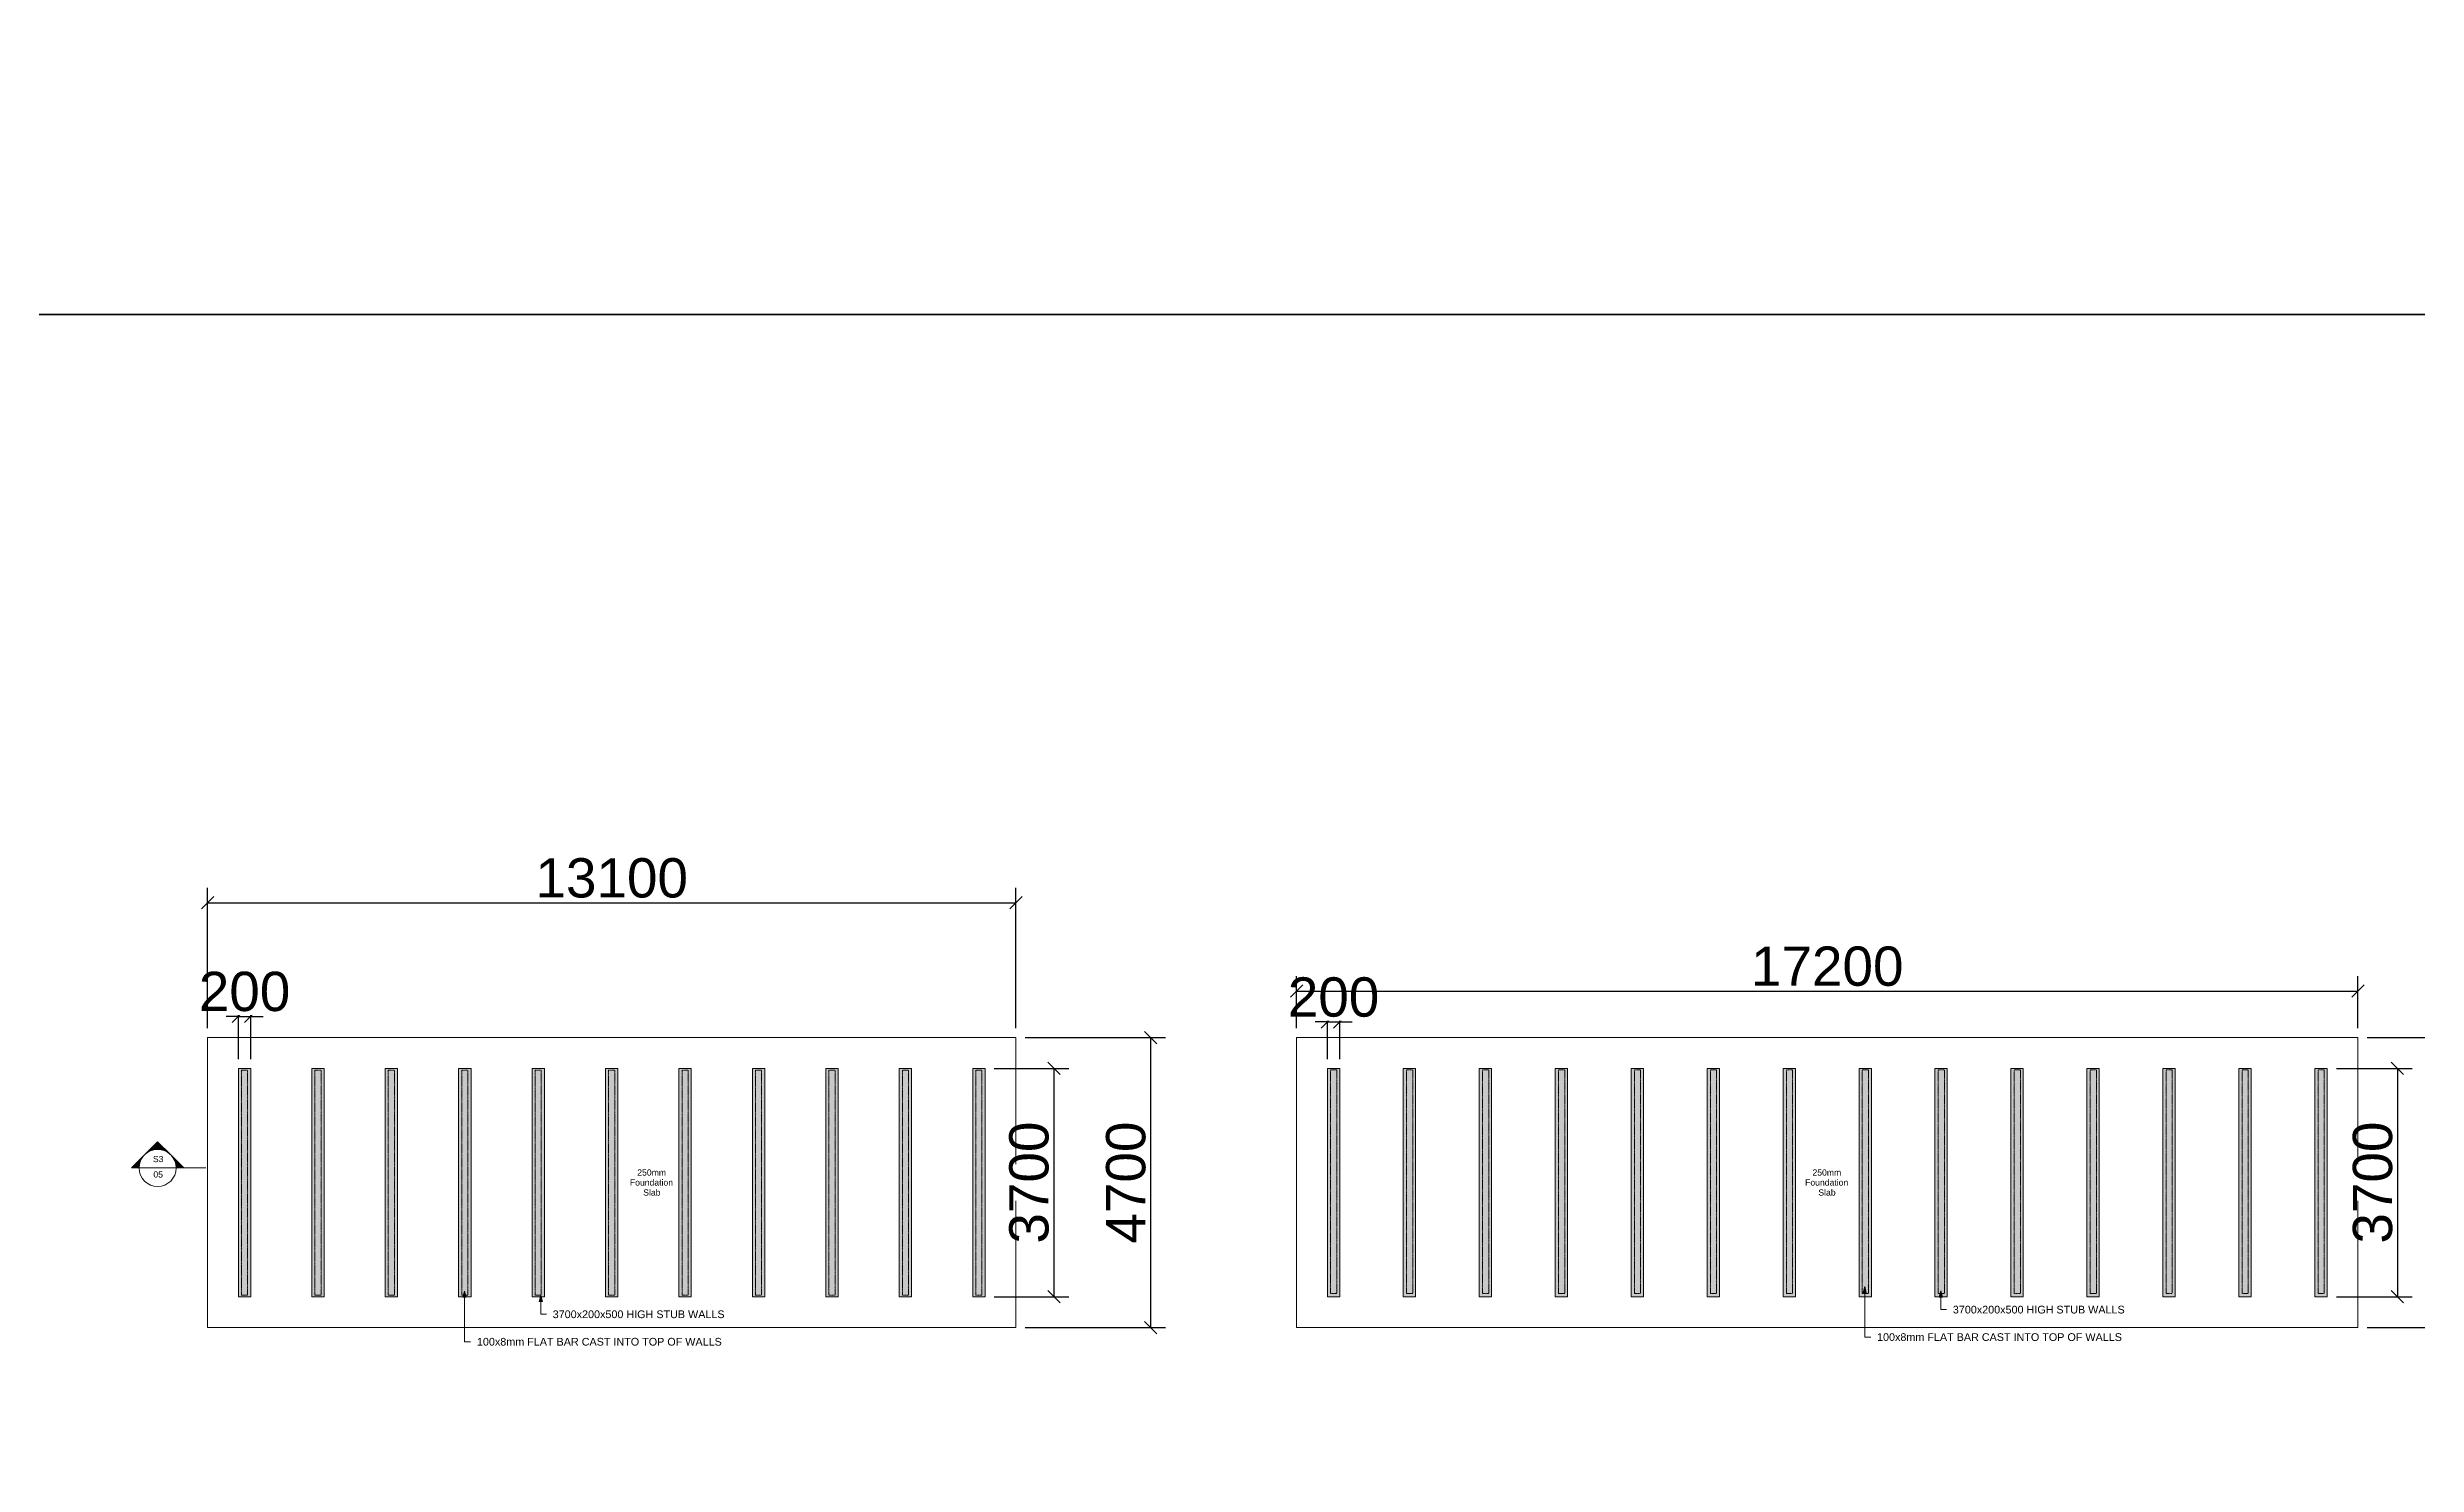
# Model space of a CAD drawing. Header units: millimetres. Extents: x 14826 to 891005, y -311366 to 56117.
# Drawn here: x 252532 to 290925, y -242463 to -219495 of the extents above; entities that cross this region are included whole.
import ezdxf

# ---------------------------------------------------------------- set-up
doc = ezdxf.new("R2010")
doc.units = ezdxf.units.MM
doc.linetypes.add('Dash', pattern=[6.35, 3.175, -3.175])
doc.linetypes.add('Hidden', pattern=[7.14375, 4.7625, -2.38125])
for name, color, linetype, lineweight in [('A-ANNO-DIMS', 7, 'Continuous', 9), ('A-DETL-HDLN', 7, 'Hidden', 9), ('G-ANNO-SYMB', 7, 'Continuous', 9), ('G-ANNO-TEXT', 7, 'Continuous', 9), ('S-COLS', 7, 'Continuous', 9), ('S-FNDN', 7, 'Continuous', 9), ('S-FNDN-IDEN', 7, 'Continuous', 9)]:
    doc.layers.add(name, color=color, linetype=linetype, lineweight=lineweight)
doc.styles.add('Arial', font='arial.ttf', dxfattribs={"height": 636.361708})
doc.styles.add('Arial_1', font='arial.ttf', dxfattribs={"height": 636.4})
doc.dimstyles.new('Greene_Arch_tick_-_2_5mm_Arial', dxfattribs={"dimscale": 304.8, "dimtxt": 255.06485, "dimasz": 0.656168, "dimexe": 0.787402, "dimexo": 0.492126, "dimgap": 0.246063, "dimtad": 1, "dimdec": 0, "dimzin": 0, "dimdsep": 46, "dimtxsty": 'Arial', "dimblk1": 'OBLIQUE', "dimblk2": 'OBLIQUE', "dimsah": 1, "dimcen": 0.09, "dimazin": 0, "dimtfac": 1, "dimtdec": 4, "dimtix": 1, "dimtmove": 0, "dimatfit": 3, "dimfxl": 1, "dimtvp": 1, "dimtfill": 1, "dimtolj": 1, "dimtzin": 0, "dimarcsym": 2})

# ---------------------------------------------------------------- blocks, each defined once
blk = doc.blocks.new('Concrete-Rectangular-Column - 3700X200-332790-OZONE CONTACT')
at = {"layer": 'S-COLS', "linetype": 'Dash', "true_color": 0xc0c0c0}
blk.add_hatch(color=9, dxfattribs=at).paths.add_polyline_path([(-1850, -100), (1850, -100), (1850, 100), (-1850, 100)])
at = {"layer": 'S-COLS'}
for p, q in [((1850, 100), (-1850, 100)), ((-1850, 100), (-1850, -100)), ((1850, -100), (1850, 100)), ((-1850, -100), (1850, -100))]:
    blk.add_line(p, q, dxfattribs=at)
blk = doc.blocks.new('Concrete-Rectangular-Column - 3700X200-332790-CWT')
at = {"layer": 'S-COLS', "linetype": 'Dash', "true_color": 0xc0c0c0}
blk.add_hatch(color=9, dxfattribs=at).paths.add_polyline_path([(-1850, -100), (1850, -100), (1850, 100), (-1850, 100)])
at = {"layer": 'S-COLS'}
for p, q in [((1850, 100), (-1850, 100)), ((-1850, 100), (-1850, -100)), ((1850, -100), (1850, 100)), ((-1850, -100), (1850, -100))]:
    blk.add_line(p, q, dxfattribs=at)
blk = doc.blocks.new('_Oblique')
at = {"color": 0, "linetype": 'ByBlock', "lineweight": -2}
blk.add_line((-0.5, -0.5), (0.5, 0.5), dxfattribs=at)
blk = doc.blocks.new('*D423')
at = {"layer": 'A-ANNO-DIMS', "color": 0, "lineweight": -2, "transparency": 16777216}
for p, q in [((268376, -235542), (270650, -235542)), ((270410, -235542), (270410, -240242)), ((268376, -240242), (270650, -240242))]:
    blk.add_line(p, q, dxfattribs=at)
at = {"layer": 'Defpoints', "color": 0, "transparency": 16777216}
for p in [(268226, -235542), (268226, -240242), (270410, -240242)]:
    blk.add_point(p, dxfattribs=at)
at = {"layer": 'A-ANNO-DIMS', "color": 0, "lineweight": -2, "transparency": 16777216, "xscale": 200, "yscale": 200, "zscale": 200}
for p, rotation in [((270410, -235542), 90), ((270410, -240242), 270)]:
    blk.add_blockref('_Oblique', p, dxfattribs=dict(at, rotation=rotation))
at = {"layer": 'A-ANNO-DIMS', "color": 0, "transparency": 16777216, "insert": (270010, -237892), "char_height": 636.4, "width": 461.47, "attachment_point": 5, "rotation": 90, "style": 'Arial', "bg_fill": 3, "box_fill_scale": 1.1, "bg_fill_color": 256, "bg_fill_true_color": 13158600, "bg_fill_transparency": 0}
blk.add_mtext('\\A1;4700', dxfattribs=at)
blk = doc.blocks.new('*D424')
at = {"layer": 'A-ANNO-DIMS', "color": 0, "lineweight": -2, "transparency": 16777216}
for p, q in [((267877, -236042), (269082, -236042)), ((268842, -236042), (268842, -239742)), ((267877, -239742), (269082, -239742))]:
    blk.add_line(p, q, dxfattribs=at)
at = {"layer": 'Defpoints', "color": 0, "transparency": 16777216}
for p in [(267727, -236042), (267727, -239742), (268842, -239742)]:
    blk.add_point(p, dxfattribs=at)
at = {"layer": 'A-ANNO-DIMS', "color": 0, "lineweight": -2, "transparency": 16777216, "xscale": 200, "yscale": 200, "zscale": 200}
for p, rotation in [((268842, -236042), 90), ((268842, -239742), 270)]:
    blk.add_blockref('_Oblique', p, dxfattribs=dict(at, rotation=rotation))
at = {"layer": 'A-ANNO-DIMS', "color": 0, "transparency": 16777216, "insert": (268441, -237892), "char_height": 636.4, "width": 461.47, "attachment_point": 5, "rotation": 90, "style": 'Arial', "bg_fill": 3, "box_fill_scale": 1.1, "bg_fill_color": 256, "bg_fill_true_color": 13158600, "bg_fill_transparency": 0}
blk.add_mtext('\\A1;3700', dxfattribs=at)
blk = doc.blocks.new('*D425')
at = {"layer": 'A-ANNO-DIMS', "color": 0, "lineweight": -2, "transparency": 16777216}
for p, q in [((255627, -235892), (255627, -234958)), ((255827, -235892), (255827, -234958)), ((255627, -235198), (255427, -235198)), ((255627, -235198), (255827, -235198)), ((255827, -235198), (256027, -235198))]:
    blk.add_line(p, q, dxfattribs=at)
at = {"layer": 'Defpoints', "color": 0, "transparency": 16777216}
for p in [(255627, -236042), (255827, -236042)]:
    blk.add_point(p, dxfattribs=at)
at = {"layer": 'A-ANNO-DIMS', "color": 0, "lineweight": -2, "transparency": 16777216, "xscale": 200, "yscale": 200, "zscale": 200}
blk.add_blockref('_Oblique', (255627, -235198), dxfattribs=at)
at = {"layer": 'A-ANNO-DIMS', "color": 0, "lineweight": -2, "transparency": 16777216, "xscale": 200, "yscale": 200, "zscale": 200, "rotation": 180}
blk.add_blockref('_Oblique', (255827, -235198), dxfattribs=at)
at = {"layer": 'A-ANNO-DIMS', "color": 0, "transparency": 16777216, "insert": (255727, -234798), "char_height": 636.4, "width": 346.1, "attachment_point": 5, "style": 'Arial', "bg_fill": 3, "box_fill_scale": 1.1, "bg_fill_color": 256, "bg_fill_true_color": 13158600, "bg_fill_transparency": 0}
blk.add_mtext('\\A1;200', dxfattribs=at)
at = {"layer": 'Defpoints', "color": 0, "transparency": 16777216}
blk.add_point((255827, -235198), dxfattribs=at)
blk = doc.blocks.new('*D426')
at = {"layer": 'A-ANNO-DIMS', "color": 0, "lineweight": -2, "transparency": 16777216}
for p, q in [((255127, -235392), (255127, -233118)), ((255127, -233358), (268226, -233358)), ((268226, -235392), (268226, -233118))]:
    blk.add_line(p, q, dxfattribs=at)
at = {"layer": 'Defpoints', "color": 0, "transparency": 16777216}
for p in [(268226, -233358), (255127, -235542), (268226, -235542)]:
    blk.add_point(p, dxfattribs=at)
at = {"layer": 'A-ANNO-DIMS', "color": 0, "lineweight": -2, "transparency": 16777216, "xscale": 200, "yscale": 200, "zscale": 200, "rotation": 180}
blk.add_blockref('_Oblique', (255127, -233358), dxfattribs=at)
at = {"layer": 'A-ANNO-DIMS', "color": 0, "lineweight": -2, "transparency": 16777216, "xscale": 200, "yscale": 200, "zscale": 200}
blk.add_blockref('_Oblique', (268226, -233358), dxfattribs=at)
at = {"layer": 'A-ANNO-DIMS', "color": 0, "transparency": 16777216, "insert": (261677, -232958), "char_height": 636.4, "width": 576.84, "attachment_point": 5, "style": 'Arial', "bg_fill": 3, "box_fill_scale": 1.1, "bg_fill_color": 256, "bg_fill_true_color": 13158600, "bg_fill_transparency": 0}
blk.add_mtext('\\A1;13100', dxfattribs=at)
blk = doc.blocks.new('Section - M_Section Head - Filled-853-OZONE CONTACT')
at = {"layer": 'G-ANNO-SYMB'}
h = blk.add_hatch(color=256, dxfattribs=at)
edge = h.paths.add_edge_path()
edge.add_line((-6, 8.49), (-6, 6))
edge.add_arc((-6, 0), 6, 90, 135)
edge.add_line((-10.24, 4.24), (-6, 8.49))
h = blk.add_hatch(color=256, dxfattribs=at)
edge = h.paths.add_edge_path()
edge.add_line((-6, 8.49), (-1.76, 4.24))
edge.add_arc((-6, 0), 6, 45, 90)
edge.add_line((-6, 6), (-6, 8.49))
h = blk.add_hatch(color=256, dxfattribs=at)
edge = h.paths.add_edge_path()
edge.add_line((-14.49, 0), (-10.24, 4.24))
edge.add_arc((-6, 0), 6, 135, 180)
edge.add_line((-12, 0), (-14.49, 0))
h = blk.add_hatch(color=256, dxfattribs=at)
edge = h.paths.add_edge_path()
edge.add_line((2.49, 0), (0, 0))
edge.add_arc((-6, 0), 6, 360, 405)
edge.add_line((-1.76, 4.24), (2.49, 0))
for p, q in [((-6, 8.49), (-14.49, 0)), ((-6, 8.49), (-10.24, 4.24)), ((-6, 8.49), (2.49, 0)), ((-6, 6), (-6, 8.49)), ((-6, 8.49), (-6, 6)), ((-1.76, 4.24), (-6, 8.49)), ((-10.24, 4.24), (-14.49, 0)), ((-14.49, 0), (-12, 0)), ((2.49, 0), (-1.76, 4.24)), ((0, 0), (2.49, 0)), ((-12, 0), (-14.49, 0)), ((0, 0), (2.49, 0))]:
    blk.add_line(p, q, dxfattribs=at)
for start, end in [(360, 180), (135, 180), (180, 360), (90, 135), (45, 90), (360, 45)]:
    blk.add_arc((-6, 0), 6, start, end, dxfattribs=at)
blk = doc.blocks.new('*D427')
at = {"layer": 'A-ANNO-DIMS', "color": 0, "lineweight": -2, "transparency": 16777216}
for p, q in [((273274, -235288), (273074, -235288)), ((273274, -235892), (273274, -235048)), ((273274, -235288), (273474, -235288)), ((273474, -235892), (273474, -235048)), ((273474, -235288), (273674, -235288))]:
    blk.add_line(p, q, dxfattribs=at)
at = {"layer": 'Defpoints', "color": 0, "transparency": 16777216}
for p in [(273274, -236042), (273474, -236042)]:
    blk.add_point(p, dxfattribs=at)
at = {"layer": 'A-ANNO-DIMS', "color": 0, "lineweight": -2, "transparency": 16777216, "xscale": 200, "yscale": 200, "zscale": 200}
blk.add_blockref('_Oblique', (273274, -235288), dxfattribs=at)
at = {"layer": 'A-ANNO-DIMS', "color": 0, "lineweight": -2, "transparency": 16777216, "xscale": 200, "yscale": 200, "zscale": 200, "rotation": 180}
blk.add_blockref('_Oblique', (273474, -235288), dxfattribs=at)
at = {"layer": 'A-ANNO-DIMS', "color": 0, "transparency": 16777216, "insert": (273374, -234889), "char_height": 636.4, "width": 346.1, "attachment_point": 5, "style": 'Arial', "bg_fill": 3, "box_fill_scale": 1.1, "bg_fill_color": 256, "bg_fill_true_color": 13158600, "bg_fill_transparency": 0}
blk.add_mtext('\\A1;200', dxfattribs=at)
at = {"layer": 'Defpoints', "color": 0, "transparency": 16777216}
blk.add_point((273474, -235288), dxfattribs=at)
blk = doc.blocks.new('*D428')
at = {"layer": 'A-ANNO-DIMS', "color": 0, "lineweight": -2, "transparency": 16777216}
for p, q in [((272774, -235392), (272774, -234548)), ((289974, -235392), (289974, -234548)), ((272774, -234788), (289974, -234788))]:
    blk.add_line(p, q, dxfattribs=at)
at = {"layer": 'Defpoints', "color": 0, "transparency": 16777216}
for p in [(289974, -234788), (272774, -235542), (289974, -235542)]:
    blk.add_point(p, dxfattribs=at)
at = {"layer": 'A-ANNO-DIMS', "color": 0, "lineweight": -2, "transparency": 16777216, "xscale": 200, "yscale": 200, "zscale": 200, "rotation": 180}
blk.add_blockref('_Oblique', (272774, -234788), dxfattribs=at)
at = {"layer": 'A-ANNO-DIMS', "color": 0, "lineweight": -2, "transparency": 16777216, "xscale": 200, "yscale": 200, "zscale": 200}
blk.add_blockref('_Oblique', (289974, -234788), dxfattribs=at)
at = {"layer": 'A-ANNO-DIMS', "color": 0, "transparency": 16777216, "insert": (281374, -234389), "char_height": 636.4, "width": 576.84, "attachment_point": 5, "style": 'Arial', "bg_fill": 3, "box_fill_scale": 1.1, "bg_fill_color": 256, "bg_fill_true_color": 13158600, "bg_fill_transparency": 0}
blk.add_mtext('\\A1;17200', dxfattribs=at)
blk = doc.blocks.new('*D429')
at = {"layer": 'A-ANNO-DIMS', "color": 0, "lineweight": -2, "transparency": 16777216}
for p, q in [((289624, -236042), (290854, -236042)), ((290614, -236042), (290614, -239742)), ((289624, -239742), (290854, -239742))]:
    blk.add_line(p, q, dxfattribs=at)
at = {"layer": 'Defpoints', "color": 0, "transparency": 16777216}
for p in [(289474, -236042), (289474, -239742), (290614, -239742)]:
    blk.add_point(p, dxfattribs=at)
at = {"layer": 'A-ANNO-DIMS', "color": 0, "lineweight": -2, "transparency": 16777216, "xscale": 200, "yscale": 200, "zscale": 200}
for p, rotation in [((290614, -236042), 90), ((290614, -239742), 270)]:
    blk.add_blockref('_Oblique', p, dxfattribs=dict(at, rotation=rotation))
at = {"layer": 'A-ANNO-DIMS', "color": 0, "transparency": 16777216, "insert": (290214, -237892), "char_height": 636.4, "width": 461.47, "attachment_point": 5, "rotation": 90, "style": 'Arial', "bg_fill": 3, "box_fill_scale": 1.1, "bg_fill_color": 256, "bg_fill_true_color": 13158600, "bg_fill_transparency": 0}
blk.add_mtext('\\A1;3700', dxfattribs=at)
blk = doc.blocks.new('*D430')
at = {"layer": 'A-ANNO-DIMS', "color": 0, "lineweight": -2, "transparency": 16777216}
for p, q in [((290124, -235542), (292047, -235542)), ((291807, -235542), (291807, -240242)), ((290124, -240242), (292047, -240242))]:
    blk.add_line(p, q, dxfattribs=at)
at = {"layer": 'Defpoints', "color": 0, "transparency": 16777216}
for p in [(289974, -235542), (289974, -240242), (291807, -240242)]:
    blk.add_point(p, dxfattribs=at)
at = {"layer": 'A-ANNO-DIMS', "color": 0, "lineweight": -2, "transparency": 16777216, "xscale": 200, "yscale": 200, "zscale": 200}
for p, rotation in [((291807, -235542), 90), ((291807, -240242), 270)]:
    blk.add_blockref('_Oblique', p, dxfattribs=dict(at, rotation=rotation))
at = {"layer": 'A-ANNO-DIMS', "color": 0, "transparency": 16777216, "insert": (291407, -237892), "char_height": 636.4, "width": 461.47, "attachment_point": 5, "rotation": 90, "style": 'Arial', "bg_fill": 3, "box_fill_scale": 1.1, "bg_fill_color": 256, "bg_fill_true_color": 13158600, "bg_fill_transparency": 0}
blk.add_mtext('\\A1;4700', dxfattribs=at)

msp = doc.modelspace()

# ---------------------------------------------------------------- hatches: boundary and pattern name
at = {"layer": 'G-ANNO-TEXT'}
for points in [[(259292.18854, -239651.46047), (259265.39362, -239751.46047), (259318.98346, -239751.46047)], [(260528.06864, -239721.81649), (260501.27372, -239821.81649), (260554.86356, -239821.81649)], [(281980.52879, -239576.10511), (281953.73387, -239676.10511), (282007.32371, -239676.10511)], [(283216.40889, -239646.46114), (283189.61397, -239746.46114), (283243.20381, -239746.46114)]]:
    msp.add_hatch(color=256, dxfattribs=at).paths.add_polyline_path(points)

# ---------------------------------------------------------------- linework, layer by layer
at = {"color": 1}
msp.add_lwpolyline([(369879.79872, -136284.53271), (239598.53327, -136284.53271), (239598.53327, -223825.06223), (369879.79872, -223825.06223)], close=True, dxfattribs=at)
at = {"layer": 'A-DETL-HDLN'}
for p, q in [((255676.31476, -236071.44157), (255776.31476, -236071.44157)), ((255676.31476, -239716.44157), (255676.31476, -236071.44157)), ((255776.31476, -236071.44157), (255776.31476, -239716.44157)), ((256866.31476, -236071.44157), (256966.31476, -236071.44157)), ((256866.31476, -239716.44157), (256866.31476, -236071.44157)), ((256966.31476, -236071.44157), (256966.31476, -239716.44157)), ((258056.31476, -236071.44157), (258156.31476, -236071.44157)), ((258056.31476, -239716.44157), (258056.31476, -236071.44157)), ((258156.31476, -236071.44157), (258156.31476, -239716.44157)), ((259246.31476, -236071.44157), (259346.31476, -236071.44157)), ((259246.31476, -239716.44157), (259246.31476, -236071.44157)), ((259346.31476, -236071.44157), (259346.31476, -239716.44157)), ((260436.31476, -236071.44157), (260536.31476, -236071.44157)), ((260436.31476, -239716.44157), (260436.31476, -236071.44157)), ((260536.31476, -236071.44157), (260536.31476, -239716.44157)), ((261626.31476, -236071.44157), (261726.31476, -236071.44157)), ((261626.31476, -239716.44157), (261626.31476, -236071.44157)), ((261726.31476, -236071.44157), (261726.31476, -239716.44157)), ((262816.31476, -236071.44157), (262916.31476, -236071.44157)), ((262816.31476, -239716.44157), (262816.31476, -236071.44157)), ((262916.31476, -236071.44157), (262916.31476, -239716.44157)), ((264006.31476, -236071.44157), (264106.31476, -236071.44157)), ((264006.31476, -239716.44157), (264006.31476, -236071.44157)), ((264106.31476, -236071.44157), (264106.31476, -239716.44157)), ((265196.31476, -236071.44157), (265296.31476, -236071.44157)), ((265196.31476, -239716.44157), (265196.31476, -236071.44157)), ((265296.31476, -236071.44157), (265296.31476, -239716.44157)), ((266386.31476, -236071.44157), (266486.31476, -236071.44157)), ((266386.31476, -239716.44157), (266386.31476, -236071.44157)), ((266486.31476, -236071.44157), (266486.31476, -239716.44157)), ((267576.31476, -236071.44157), (267676.31476, -236071.44157)), ((267576.31476, -239716.44157), (267576.31476, -236071.44157)), ((267676.31476, -236071.44157), (267676.31476, -239716.44157)), ((273327.09993, -236067.29799), (273427.09993, -236067.29799)), ((273327.09993, -239687.29799), (273327.09993, -236067.29799)), ((273427.09993, -236067.29799), (273427.09993, -239687.29799)), ((274557.86916, -236067.29799), (274657.86916, -236067.29799)), ((274557.86916, -239687.29799), (274557.86916, -236067.29799)), ((274657.86916, -236067.29799), (274657.86916, -239687.29799)), ((275788.63839, -236067.29799), (275888.63839, -236067.29799)), ((275788.63839, -239687.29799), (275788.63839, -236067.29799)), ((275888.63839, -236067.29799), (275888.63839, -239687.29799)), ((277019.40762, -236067.29799), (277119.40762, -236067.29799)), ((277019.40762, -239687.29799), (277019.40762, -236067.29799)), ((277119.40762, -236067.29799), (277119.40762, -239687.29799)), ((278250.17686, -236067.29799), (278350.17686, -236067.29799)), ((278250.17686, -239687.29799), (278250.17686, -236067.29799)), ((278350.17686, -236067.29799), (278350.17686, -239687.29799)), ((279480.94609, -236067.29799), (279580.94609, -236067.29799)), ((279480.94609, -239687.29799), (279480.94609, -236067.29799)), ((279580.94609, -236067.29799), (279580.94609, -239687.29799)), ((280711.71532, -236067.29799), (280811.71532, -236067.29799)), ((280711.71532, -239687.29799), (280711.71532, -236067.29799)), ((280811.71532, -236067.29799), (280811.71532, -239687.29799)), ((281942.48455, -236067.29799), (282042.48455, -236067.29799)), ((281942.48455, -239687.29799), (281942.48455, -236067.29799)), ((282042.48455, -236067.29799), (282042.48455, -239687.29799)), ((283173.25378, -236067.29799), (283273.25378, -236067.29799)), ((283173.25378, -239687.29799), (283173.25378, -236067.29799)), ((283273.25378, -236067.29799), (283273.25378, -239687.29799)), ((284404.02301, -236067.29799), (284504.02301, -236067.29799)), ((284404.02301, -239687.29799), (284404.02301, -236067.29799)), ((284504.02301, -236067.29799), (284504.02301, -239687.29799)), ((285634.79224, -236067.29799), (285734.79224, -236067.29799)), ((285634.79224, -239687.29799), (285634.79224, -236067.29799)), ((285734.79224, -236067.29799), (285734.79224, -239687.29799)), ((286865.56147, -236067.29799), (286965.56147, -236067.29799)), ((286865.56147, -239687.29799), (286865.56147, -236067.29799)), ((286965.56147, -236067.29799), (286965.56147, -239687.29799)), ((288096.3307, -236067.29799), (288196.3307, -236067.29799)), ((288096.3307, -239687.29799), (288096.3307, -236067.29799)), ((288196.3307, -236067.29799), (288196.3307, -239687.29799)), ((289327.09993, -236067.29799), (289427.09993, -236067.29799)), ((289327.09993, -239687.29799), (289327.09993, -236067.29799)), ((289427.09993, -236067.29799), (289427.09993, -239687.29799)), ((255776.31476, -239716.44157), (255676.31476, -239716.44157)), ((256966.31476, -239716.44157), (256866.31476, -239716.44157)), ((258156.31476, -239716.44157), (258056.31476, -239716.44157)), ((259346.31476, -239716.44157), (259246.31476, -239716.44157)), ((260536.31476, -239716.44157), (260436.31476, -239716.44157)), ((261726.31476, -239716.44157), (261626.31476, -239716.44157)), ((262916.31476, -239716.44157), (262816.31476, -239716.44157)), ((264106.31476, -239716.44157), (264006.31476, -239716.44157)), ((265296.31476, -239716.44157), (265196.31476, -239716.44157)), ((266486.31476, -239716.44157), (266386.31476, -239716.44157)), ((267676.31476, -239716.44157), (267576.31476, -239716.44157)), ((273427.09993, -239687.29799), (273327.09993, -239687.29799)), ((274657.86916, -239687.29799), (274557.86916, -239687.29799)), ((275888.63839, -239687.29799), (275788.63839, -239687.29799)), ((277119.40762, -239687.29799), (277019.40762, -239687.29799)), ((278350.17686, -239687.29799), (278250.17686, -239687.29799)), ((279580.94609, -239687.29799), (279480.94609, -239687.29799)), ((280811.71532, -239687.29799), (280711.71532, -239687.29799)), ((282042.48455, -239687.29799), (281942.48455, -239687.29799)), ((283273.25378, -239687.29799), (283173.25378, -239687.29799)), ((284504.02301, -239687.29799), (284404.02301, -239687.29799)), ((285734.79224, -239687.29799), (285634.79224, -239687.29799)), ((286965.56147, -239687.29799), (286865.56147, -239687.29799)), ((288196.3307, -239687.29799), (288096.3307, -239687.29799)), ((289427.09993, -239687.29799), (289327.09993, -239687.29799))]:
    msp.add_line(p, q, dxfattribs=at)
at = {"layer": 'G-ANNO-SYMB'}
for p, q in [((254018.69678, -237654.92437), (254618.69678, -237654.92437)), ((254618.69678, -237654.92437), (255098.21536, -237654.92437))]:
    msp.add_line(p, q, dxfattribs=at)
at = {"layer": 'G-ANNO-TEXT'}
for p, q in [((259292.18854, -239651.46047), (259265.39362, -239751.46047)), ((259265.39362, -239751.46047), (259318.98346, -239751.46047)), ((259318.98346, -239751.46047), (259292.18854, -239651.46047)), ((259292.18854, -239651.46047), (259292.18854, -240471.39274)), ((260528.06864, -239721.81649), (260501.27372, -239821.81649)), ((260501.27372, -239821.81649), (260554.86356, -239821.81649)), ((260554.86356, -239821.81649), (260528.06864, -239721.81649)), ((260528.06864, -239721.81649), (260528.06864, -240026.05864)), ((281980.52879, -239576.10511), (281953.73387, -239676.10511)), ((281953.73387, -239676.10511), (282007.32371, -239676.10511)), ((282007.32371, -239676.10511), (281980.52879, -239576.10511)), ((281980.52879, -239576.10511), (281980.52879, -240396.03738)), ((283216.40889, -239646.46114), (283189.61397, -239746.46114)), ((283189.61397, -239746.46114), (283243.20381, -239746.46114)), ((283243.20381, -239746.46114), (283216.40889, -239646.46114)), ((283216.40889, -239646.46114), (283216.40889, -239950.70329)), ((283216.40889, -239950.70329), (283307.4282, -239950.70329)), ((260528.06864, -240026.05864), (260619.08795, -240026.05864)), ((259292.18854, -240471.39274), (259391.04562, -240471.39274)), ((281980.52879, -240396.03738), (282079.38587, -240396.03738))]:
    msp.add_line(p, q, dxfattribs=at)
at = {"layer": 'S-FNDN'}
for p, q in [((268226.31476, -235541.87389), (255126.80322, -235541.87389)), ((255126.80322, -235541.87389), (255126.80322, -240241.87389)), ((268226.31476, -240241.87389), (268226.31476, -235541.87389)), ((289973.62797, -235541.87389), (272773.62797, -235541.87389)), ((272773.62797, -235541.87389), (272773.62797, -240241.87389)), ((289973.62797, -240241.87389), (289973.62797, -235541.87389)), ((255126.80322, -240241.87389), (268226.31476, -240241.87389)), ((272773.62797, -240241.87389), (289973.62797, -240241.87389))]:
    msp.add_line(p, q, dxfattribs=at)

# ---------------------------------------------------------------- block references
at = {"layer": 'G-ANNO-SYMB', "xscale": 49.99999999999998, "yscale": 49.99999999999998, "zscale": 49.99999999999998}
msp.add_blockref('Section - M_Section Head - Filled-853-OZONE CONTACT', (254618.69678, -237654.92437), dxfattribs=at)
at = {"layer": 'S-COLS', "rotation": 89.9999999999999}
for name, p in [('Concrete-Rectangular-Column - 3700X200-332790-OZONE CONTACT', (255726.80322, -237891.87389)), ('Concrete-Rectangular-Column - 3700X200-332790-OZONE CONTACT', (256916.80322, -237891.87389)), ('Concrete-Rectangular-Column - 3700X200-332790-OZONE CONTACT', (258106.80322, -237891.87389)), ('Concrete-Rectangular-Column - 3700X200-332790-OZONE CONTACT', (259296.80322, -237891.87389)), ('Concrete-Rectangular-Column - 3700X200-332790-OZONE CONTACT', (260486.80322, -237891.87389)), ('Concrete-Rectangular-Column - 3700X200-332790-OZONE CONTACT', (261676.80322, -237891.87389)), ('Concrete-Rectangular-Column - 3700X200-332790-OZONE CONTACT', (262866.80322, -237891.87389)), ('Concrete-Rectangular-Column - 3700X200-332790-OZONE CONTACT', (264056.80322, -237891.87389)), ('Concrete-Rectangular-Column - 3700X200-332790-OZONE CONTACT', (265246.80322, -237891.87389)), ('Concrete-Rectangular-Column - 3700X200-332790-OZONE CONTACT', (266436.80322, -237891.87389)), ('Concrete-Rectangular-Column - 3700X200-332790-OZONE CONTACT', (267626.80322, -237891.87389)), ('Concrete-Rectangular-Column - 3700X200-332790-CWT', (273373.62797, -237891.87389)), ('Concrete-Rectangular-Column - 3700X200-332790-CWT', (274604.3972, -237891.87389)), ('Concrete-Rectangular-Column - 3700X200-332790-CWT', (275835.16643, -237891.87389)), ('Concrete-Rectangular-Column - 3700X200-332790-CWT', (277065.93566, -237891.87389)), ('Concrete-Rectangular-Column - 3700X200-332790-CWT', (278296.70489, -237891.87389)), ('Concrete-Rectangular-Column - 3700X200-332790-CWT', (279527.47412, -237891.87389)), ('Concrete-Rectangular-Column - 3700X200-332790-CWT', (280758.24335, -237891.87389)), ('Concrete-Rectangular-Column - 3700X200-332790-CWT', (281989.01258, -237891.87389)), ('Concrete-Rectangular-Column - 3700X200-332790-CWT', (283219.78181, -237891.87389)), ('Concrete-Rectangular-Column - 3700X200-332790-CWT', (284450.55104, -237891.87389)), ('Concrete-Rectangular-Column - 3700X200-332790-CWT', (285681.32028, -237891.87389)), ('Concrete-Rectangular-Column - 3700X200-332790-CWT', (286912.08951, -237891.87389)), ('Concrete-Rectangular-Column - 3700X200-332790-CWT', (288142.85874, -237891.87389)), ('Concrete-Rectangular-Column - 3700X200-332790-CWT', (289373.62797, -237891.87389))]:
    msp.add_blockref(name, p, dxfattribs=at)

# ---------------------------------------------------------------- texts
at = {"layer": 'G-ANNO-SYMB', "char_height": 100, "attachment_point": 1, "style": 'Arial'}
for s, insert, width in [('S3', (254241.81781, -237460.46552), 212.4471875), ('05', (254250.06781, -237709.91476), 192.405)]:
    msp.add_mtext(s, dxfattribs=dict(at, insert=insert, width=width))
at = {"layer": 'S-FNDN-IDEN', "char_height": 100, "attachment_point": 1, "style": 'Arial'}
for s, insert, width in [('Foundation', (261971.97203, -237840.62013), 865.8225), ('250mm', (262091.03453, -237678.56284), 577.215), ('Slab', (262186.94599, -238002.67742), 348.7340625), ('Foundation', (281015.34855, -237840.62013), 865.8225), ('250mm', (281134.41105, -237678.56284), 577.215), ('Slab', (281230.32251, -238002.67742), 348.7340625)]:
    msp.add_mtext(s, dxfattribs=dict(at, insert=insert, width=width))

# ---------------------------------------------------------------- next in the draw order: texts
at = {"layer": 'G-ANNO-TEXT', "char_height": 125, "attachment_point": 1, "style": 'Arial_1', "bg_fill": 3, "box_fill_scale": 1.25, "bg_fill_color": 256, "bg_fill_true_color": 13158600, "bg_fill_transparency": 0}
for s, insert, width in [('3700x200x500 HIGH STUB WALLS', (260720.68795, -239963.55864), 3367.0875), ('3700x200x500 HIGH STUB WALLS', (283409.0282, -239888.20329), 3367.0875), ('100x8mm FLAT BAR CAST INTO TOP OF WALLS', (282180.98587, -240333.53738), 4826.15875), ('100x8mm FLAT BAR CAST INTO TOP OF WALLS', (259492.64562, -240408.89274), 4826.15875)]:
    msp.add_mtext(s, dxfattribs=dict(at, insert=insert, width=width))

# ---------------------------------------------------------------- next in the draw order: dimensions: what is measured, and where the dimension line sits
at = {"layer": 'A-ANNO-DIMS'}
for base, p1, p2, picture, middle in [((255826.80322, -235198.30325), (255626.80322, -236041.87389), (255826.80322, -236041.87389), '*D425', (255726.80322, -234798.39415)), ((273473.62797, -235288.48519), (273273.62797, -236041.87389), (273473.62797, -236041.87389), '*D427', (273373.62797, -234888.57609))]:
    dim = msp.add_linear_dim(base=base, p1=p1, p2=p2, dimstyle='Greene_Arch_tick_-_2_5mm_Arial', override={"dimpost": '<>', "dimfxl": 200}, dxfattribs=at)
    dim.commit()
    dim.dimension.update_dxf_attribs({"geometry": picture, "text_midpoint": middle})
for base, p1, p2, override, picture, middle in [((270410.11552, -240241.87389), (268226.31476, -235541.87389), (268226.31476, -240241.87389), {"dimpost": '<>', "dimfxl": 4700}, '*D423', (270010.20642, -237891.87389)), ((290613.93427, -239741.87389), (289473.62797, -236041.87389), (289473.62797, -239741.87389), {"dimpost": '<>', "dimfxl": 3700}, '*D429', (290213.80813, -237891.87389))]:
    dim = msp.add_linear_dim(base=base, p1=p1, p2=p2, angle=90, dimstyle='Greene_Arch_tick_-_2_5mm_Arial', override=override, dxfattribs=at)
    dim.commit()
    dim.dimension.update_dxf_attribs({"geometry": picture, "text_midpoint": middle})

# ---------------------------------------------------------------- next in the draw order: dimensions: what is measured, and where the dimension line sits
for base, p1, p2, override, picture, middle in [((268226.31476, -233357.90486), (255126.80322, -235541.87389), (268226.31476, -235541.87389), {"dimpost": '<>', "dimfxl": 13099.51154}, '*D426', (261676.55899, -232957.77872)), ((289973.62797, -234788.48519), (272773.62797, -235541.87389), (289973.62797, -235541.87389), {"dimpost": '<>', "dimfxl": 17200}, '*D428', (281373.62797, -234388.57609))]:
    dim = msp.add_linear_dim(base=base, p1=p1, p2=p2, dimstyle='Greene_Arch_tick_-_2_5mm_Arial', override=override, dxfattribs=at)
    dim.commit()
    dim.dimension.update_dxf_attribs({"geometry": picture, "text_midpoint": middle})
dim = msp.add_linear_dim(base=(268841.51376, -239741.87389), p1=(267726.80322, -236041.87389), p2=(267726.80322, -239741.87389), angle=90, dimstyle='Greene_Arch_tick_-_2_5mm_Arial', override={"dimpost": '<>', "dimfxl": 3700}, dxfattribs=at)
dim.commit()
dim.dimension.update_dxf_attribs({"geometry": '*D424', "text_midpoint": (268441.38762, -237891.87389)})

# ---------------------------------------------------------------- next in the draw order: dimensions: what is measured, and where the dimension line sits
dim = msp.add_linear_dim(base=(291806.50708, -240241.87389), p1=(289973.62797, -235541.87389), p2=(289973.62797, -240241.87389), angle=90, dimstyle='Greene_Arch_tick_-_2_5mm_Arial', override={"dimpost": '<>', "dimfxl": 4700}, dxfattribs=at)
dim.commit()
dim.dimension.update_dxf_attribs({"geometry": '*D430', "text_midpoint": (291406.59798, -237891.87389)})

# ---------------------------------------------------------------- next in the draw order: linework, layer by layer
at = {"color": 1}
msp.add_lwpolyline([(369879.79872, -223825.06223), (239598.53327, -223825.06223), (239598.53327, -311365.59174), (369879.79872, -311365.59174)], close=True, dxfattribs=at)

doc.saveas('drawing.dxf')
